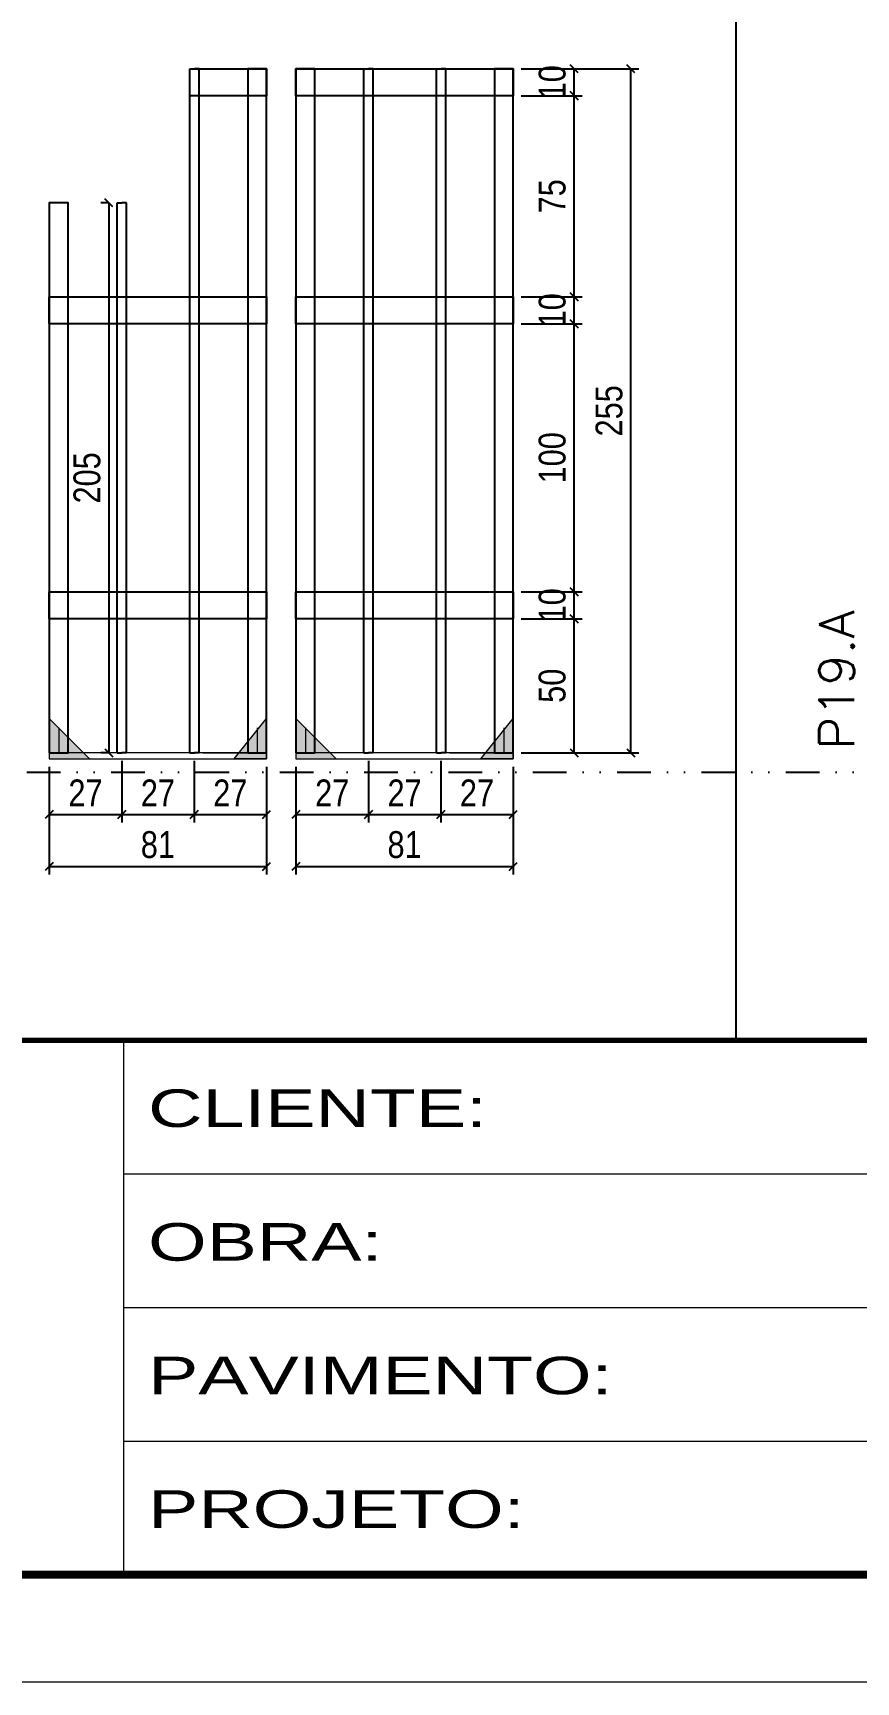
# Model space of a CAD drawing. Extents: x 14400 to 20667, y -21631 to 6985.
# Drawn here: x 16404 to 16711, y 2489 to 3104 of the extents above; entities that cross this region are included whole.
import ezdxf

# ---------------------------------------------------------------- set-up
doc = ezdxf.new("R2010")
doc.units = 0
for name, pattern in [('CONTINUO', [0]), ('DASHED', [0.75, 0.5, -0.25]), ('DIVIDE2', [0.625, 0.25, -0.125, 0, -0.125, 0, -0.125]), ('HIDDEN', [0.375, 0.25, -0.125])]:
    doc.linetypes.add(name, pattern=pattern)
for name, color, linetype in [('COTA', 241, 'Continuous'), ('Nível', 160, 'Continuous'), ('SARR_2.2x10', 60, 'Continuous'), ('SARR_3.5x7', 81, 'Continuous'), ('SARR_7x7', 40, 'Continuous')]:
    doc.layers.add(name, color=color, linetype=linetype)
for name, color, linetype, lineweight in [('Folhas', 255, 'Continuous', 9), ('Madeira', 126, 'Continuous', 18), ('Sarr 2.2x7', 40, 'Continuous', 9), ('SARRAFO DE PRESSAO', 251, 'DASHED', 9), ('Texto Seção', 7, 'Continuous', 15)]:
    doc.layers.add(name, color=color, linetype=linetype, lineweight=lineweight)
doc.styles.add('COTA TECNICA', font='techl___.ttf', dxfattribs={"height": 10})
doc.styles.add('REGUA-120', font='ROMANS.shx', dxfattribs={"height": 15})
doc.styles.add('Tecnologia', font='')
doc.styles.get('Tecnologia').set_extended_font_data('Forgotten Futurist')
doc.dimstyles.new('PAINEL', dxfattribs={"dimtxt": 10, "dimasz": 3, "dimexe": 3, "dimexo": 3, "dimgap": 3, "dimtad": 1, "dimdec": 1, "dimzin": 12, "dimdsep": 46, "dimtxsty": 'COTA TECNICA', "dimblk1": 'OBLIQUE', "dimblk2": 'OBLIQUE', "dimsah": 1, "dimcen": 0.9, "dimclrd": 4, "dimclre": 4, "dimclrt": 240, "dimadec": 1, "dimazin": 3, "dimtfac": 1, "dimtdec": 1, "dimtmove": 0, "dimatfit": 3, "dimfxl": 1, "dimtolj": 1, "dimtzin": 12, "dimarcsym": 0})

# ---------------------------------------------------------------- blocks, each defined once
blk = doc.blocks.new('9999999999')
at = {"color": 30, "linetype": 'CONTINUO'}
for p, q in [((98564.56, 34230.21), (98564.56, 34429.45)), ((98564.56, 34379.64), (99583.98, 34379.64)), ((98564.56, 34329.83), (99487.98, 34329.83)), ((98564.56, 34280.02), (99487.98, 34280.02))]:
    blk.add_line(p, q, dxfattribs=at)
at = {"color": 30, "linetype": 'CONTINUO', "const_width": 2}
blk.add_lwpolyline([(99583.98, 34230.21), (99583.98, 34414.45, 0.414214), (99568.98, 34429.45), (98228.98, 34429.45, 0.414214), (98213.98, 34414.45), (98213.98, 34245.21, 0.414214), (98228.98, 34230.21), (99583.98, 34230.21)], format="xyb", dxfattribs=at)
at = {"layer": 'Folhas'}
blk.add_lwpolyline([(98138.98, 34190.21), (99623.98, 34190.21), (99623.98, 35240.21), (98138.98, 35240.21)], close=True, dxfattribs=at)
at = {"layer": 'Folhas', "color": 30, "const_width": 3}
blk.add_lwpolyline([(98213.98, 34230.21), (99583.98, 34230.21), (99583.98, 35200.21), (98213.98, 35200.21)], close=True, dxfattribs=at)
at = {"layer": 'Folhas', "color": 7, "style": 'Tecnologia', "width": 1.5}
for s, p in [('CLIENTE:', (98573.65, 34397.17)), ('OBRA:', (98573.65, 34347.31)), ('PAVIMENTO:', (98573.65, 34297.5)), ('PROJETO:', (98573.65, 34247.69))]:
    blk.add_text(s, height=14, dxfattribs=at).set_placement(p)
blk = doc.blocks.new('_Oblique')
at = {"color": 0, "linetype": 'ByBlock', "lineweight": -2}
blk.add_line((-0.5, -0.5), (0.5, 0.5), dxfattribs=at)
blk = doc.blocks.new('*D1050')
at = {"layer": 'COTA', "color": 4, "lineweight": -2, "transparency": 16777216}
for p, q in [((16501.79, 2830.29), (16501.79, 2809.46)), ((16528.79, 2832.49), (16528.79, 2809.46)), ((16501.79, 2812.46), (16528.79, 2812.46))]:
    blk.add_line(p, q, dxfattribs=at)
at = {"layer": 'Defpoints', "color": 0, "transparency": 16777216}
for p in [(16528.79, 2835.49), (16501.79, 2833.29), (16528.79, 2812.46)]:
    blk.add_point(p, dxfattribs=at)
at = {"layer": 'COTA', "color": 4, "lineweight": -2, "transparency": 16777216, "xscale": 3, "yscale": 3, "zscale": 3, "rotation": 180}
blk.add_blockref('_Oblique', (16501.79, 2812.46), dxfattribs=at)
at = {"layer": 'COTA', "color": 4, "lineweight": -2, "transparency": 16777216, "xscale": 3, "yscale": 3, "zscale": 3}
blk.add_blockref('_Oblique', (16528.79, 2812.46), dxfattribs=at)
at = {"layer": 'COTA', "color": 240, "transparency": 16777216, "insert": (16515.29, 2820.54), "char_height": 10, "attachment_point": 5, "style": 'COTA TECNICA'}
blk.add_mtext('\\A1;27', dxfattribs=at)
blk = doc.blocks.new('*D1051')
at = {"layer": 'COTA', "color": 4, "lineweight": -2, "transparency": 16777216}
for p, q in [((16528.79, 2832.49), (16528.79, 2809.46)), ((16555.79, 2832.49), (16555.79, 2809.46)), ((16528.79, 2812.46), (16555.79, 2812.46))]:
    blk.add_line(p, q, dxfattribs=at)
at = {"layer": 'Defpoints', "color": 0, "transparency": 16777216}
for p in [(16528.79, 2835.49), (16555.79, 2835.49), (16555.79, 2812.46)]:
    blk.add_point(p, dxfattribs=at)
at = {"layer": 'COTA', "color": 4, "lineweight": -2, "transparency": 16777216, "xscale": 3, "yscale": 3, "zscale": 3, "rotation": 180}
blk.add_blockref('_Oblique', (16528.79, 2812.46), dxfattribs=at)
at = {"layer": 'COTA', "color": 4, "lineweight": -2, "transparency": 16777216, "xscale": 3, "yscale": 3, "zscale": 3}
blk.add_blockref('_Oblique', (16555.79, 2812.46), dxfattribs=at)
at = {"layer": 'COTA', "color": 240, "transparency": 16777216, "insert": (16542.29, 2820.54), "char_height": 10, "attachment_point": 5, "style": 'COTA TECNICA'}
blk.add_mtext('\\A1;27', dxfattribs=at)
blk = doc.blocks.new('*D1052')
at = {"layer": 'COTA', "color": 4, "lineweight": -2, "transparency": 16777216}
for p, q in [((16555.79, 2832.49), (16555.79, 2809.46)), ((16582.79, 2830.29), (16582.79, 2809.46)), ((16555.79, 2812.46), (16582.79, 2812.46))]:
    blk.add_line(p, q, dxfattribs=at)
at = {"layer": 'Defpoints', "color": 0, "transparency": 16777216}
for p in [(16555.79, 2835.49), (16582.79, 2833.29), (16582.79, 2812.46)]:
    blk.add_point(p, dxfattribs=at)
at = {"layer": 'COTA', "color": 4, "lineweight": -2, "transparency": 16777216, "xscale": 3, "yscale": 3, "zscale": 3, "rotation": 180}
blk.add_blockref('_Oblique', (16555.79, 2812.46), dxfattribs=at)
at = {"layer": 'COTA', "color": 4, "lineweight": -2, "transparency": 16777216, "xscale": 3, "yscale": 3, "zscale": 3}
blk.add_blockref('_Oblique', (16582.79, 2812.46), dxfattribs=at)
at = {"layer": 'COTA', "color": 240, "transparency": 16777216, "insert": (16569.29, 2820.54), "char_height": 10, "attachment_point": 5, "style": 'COTA TECNICA'}
blk.add_mtext('\\A1;27', dxfattribs=at)
blk = doc.blocks.new('*D1053')
at = {"layer": 'COTA', "color": 4, "lineweight": -2, "transparency": 16777216}
for p, q in [((16501.79, 2830.29), (16501.79, 2790.11)), ((16582.79, 2830.28), (16582.79, 2790.11)), ((16501.79, 2793.11), (16582.79, 2793.11))]:
    blk.add_line(p, q, dxfattribs=at)
at = {"layer": 'Defpoints', "color": 0, "transparency": 16777216}
for p in [(16501.79, 2833.29), (16582.79, 2833.28), (16582.79, 2793.11)]:
    blk.add_point(p, dxfattribs=at)
at = {"layer": 'COTA', "color": 4, "lineweight": -2, "transparency": 16777216, "xscale": 3, "yscale": 3, "zscale": 3, "rotation": 180}
blk.add_blockref('_Oblique', (16501.79, 2793.11), dxfattribs=at)
at = {"layer": 'COTA', "color": 4, "lineweight": -2, "transparency": 16777216, "xscale": 3, "yscale": 3, "zscale": 3}
blk.add_blockref('_Oblique', (16582.79, 2793.11), dxfattribs=at)
at = {"layer": 'COTA', "color": 240, "transparency": 16777216, "insert": (16542.29, 2801.2), "char_height": 10, "attachment_point": 5, "style": 'COTA TECNICA'}
blk.add_mtext('\\A1;81', dxfattribs=at)
blk = doc.blocks.new('*D1040')
at = {"layer": 'COTA', "color": 4, "lineweight": -2, "transparency": 16777216}
for p, q in [((16585.79, 2885.49), (16608.49, 2885.49)), ((16605.49, 2835.49), (16605.49, 2885.49)), ((16585.79, 2835.49), (16608.49, 2835.49))]:
    blk.add_line(p, q, dxfattribs=at)
at = {"layer": 'Defpoints', "color": 0, "transparency": 16777216}
for p in [(16582.79, 2885.49), (16605.49, 2885.49), (16582.79, 2835.49)]:
    blk.add_point(p, dxfattribs=at)
at = {"layer": 'COTA', "color": 4, "lineweight": -2, "transparency": 16777216, "xscale": 3, "yscale": 3, "zscale": 3}
for p, rotation in [((16605.49, 2885.49), 90), ((16605.49, 2835.49), 270)]:
    blk.add_blockref('_Oblique', p, dxfattribs=dict(at, rotation=rotation))
at = {"layer": 'COTA', "color": 240, "transparency": 16777216, "insert": (16597.38, 2860.49), "char_height": 10, "attachment_point": 5, "rotation": 90, "style": 'COTA TECNICA'}
blk.add_mtext('\\A1;50', dxfattribs=at)
blk = doc.blocks.new('*D1041')
at = {"layer": 'COTA', "color": 4, "lineweight": -2, "transparency": 16777216}
for p, q in [((16585.79, 2895.49), (16608.49, 2895.49)), ((16605.49, 2885.49), (16605.49, 2895.49)), ((16585.79, 2885.49), (16608.49, 2885.49))]:
    blk.add_line(p, q, dxfattribs=at)
at = {"layer": 'Defpoints', "color": 0, "transparency": 16777216}
for p in [(16582.79, 2895.49), (16605.49, 2895.49), (16582.79, 2885.49)]:
    blk.add_point(p, dxfattribs=at)
at = {"layer": 'COTA', "color": 4, "lineweight": -2, "transparency": 16777216, "xscale": 3, "yscale": 3, "zscale": 3}
for p, rotation in [((16605.49, 2895.49), 90), ((16605.49, 2885.49), 270)]:
    blk.add_blockref('_Oblique', p, dxfattribs=dict(at, rotation=rotation))
at = {"layer": 'COTA', "color": 240, "transparency": 16777216, "insert": (16597.39, 2890.49), "char_height": 10, "attachment_point": 5, "rotation": 90, "style": 'COTA TECNICA'}
blk.add_mtext('\\A1;10', dxfattribs=at)
blk = doc.blocks.new('*D1042')
at = {"layer": 'COTA', "color": 4, "lineweight": -2, "transparency": 16777216}
for p, q in [((16585.79, 2995.49), (16608.49, 2995.49)), ((16605.49, 2895.49), (16605.49, 2995.49)), ((16585.79, 2895.49), (16608.49, 2895.49))]:
    blk.add_line(p, q, dxfattribs=at)
at = {"layer": 'Defpoints', "color": 0, "transparency": 16777216}
for p in [(16582.79, 2995.49), (16605.49, 2995.49), (16582.79, 2895.49)]:
    blk.add_point(p, dxfattribs=at)
at = {"layer": 'COTA', "color": 4, "lineweight": -2, "transparency": 16777216, "xscale": 3, "yscale": 3, "zscale": 3}
for p, rotation in [((16605.49, 2995.49), 90), ((16605.49, 2895.49), 270)]:
    blk.add_blockref('_Oblique', p, dxfattribs=dict(at, rotation=rotation))
at = {"layer": 'COTA', "color": 240, "transparency": 16777216, "insert": (16597.39, 2945.49), "char_height": 10, "attachment_point": 5, "rotation": 90, "style": 'COTA TECNICA'}
blk.add_mtext('\\A1;100', dxfattribs=at)
blk = doc.blocks.new('*D1043')
at = {"layer": 'COTA', "color": 4, "lineweight": -2, "transparency": 16777216}
for p, q in [((16585.79, 3005.49), (16608.49, 3005.49)), ((16605.49, 2995.49), (16605.49, 3005.49)), ((16585.79, 2995.49), (16608.49, 2995.49))]:
    blk.add_line(p, q, dxfattribs=at)
at = {"layer": 'Defpoints', "color": 0, "transparency": 16777216}
for p in [(16582.79, 3005.49), (16605.49, 3005.49), (16582.79, 2995.49)]:
    blk.add_point(p, dxfattribs=at)
at = {"layer": 'COTA', "color": 4, "lineweight": -2, "transparency": 16777216, "xscale": 3, "yscale": 3, "zscale": 3}
for p, rotation in [((16605.49, 3005.49), 90), ((16605.49, 2995.49), 270)]:
    blk.add_blockref('_Oblique', p, dxfattribs=dict(at, rotation=rotation))
at = {"layer": 'COTA', "color": 240, "transparency": 16777216, "insert": (16597.39, 3000.49), "char_height": 10, "attachment_point": 5, "rotation": 90, "style": 'COTA TECNICA'}
blk.add_mtext('\\A1;10', dxfattribs=at)
blk = doc.blocks.new('*D1044')
at = {"layer": 'COTA', "color": 4, "lineweight": -2, "transparency": 16777216}
for p, q in [((16409.79, 2830.29), (16409.79, 2809.46)), ((16436.79, 2832.49), (16436.79, 2809.46)), ((16409.79, 2812.46), (16436.79, 2812.46))]:
    blk.add_line(p, q, dxfattribs=at)
at = {"layer": 'Defpoints', "color": 0, "transparency": 16777216}
for p in [(16436.79, 2835.49), (16409.79, 2833.29), (16436.79, 2812.46)]:
    blk.add_point(p, dxfattribs=at)
at = {"layer": 'COTA', "color": 4, "lineweight": -2, "transparency": 16777216, "xscale": 3, "yscale": 3, "zscale": 3, "rotation": 180}
blk.add_blockref('_Oblique', (16409.79, 2812.46), dxfattribs=at)
at = {"layer": 'COTA', "color": 4, "lineweight": -2, "transparency": 16777216, "xscale": 3, "yscale": 3, "zscale": 3}
blk.add_blockref('_Oblique', (16436.79, 2812.46), dxfattribs=at)
at = {"layer": 'COTA', "color": 240, "transparency": 16777216, "insert": (16423.29, 2820.54), "char_height": 10, "attachment_point": 5, "style": 'COTA TECNICA'}
blk.add_mtext('\\A1;27', dxfattribs=at)
blk = doc.blocks.new('*D1045')
at = {"layer": 'COTA', "color": 4, "lineweight": -2, "transparency": 16777216}
for p, q in [((16436.79, 2832.49), (16436.79, 2809.46)), ((16463.79, 2832.49), (16463.79, 2809.46)), ((16436.79, 2812.46), (16463.79, 2812.46))]:
    blk.add_line(p, q, dxfattribs=at)
at = {"layer": 'Defpoints', "color": 0, "transparency": 16777216}
for p in [(16436.79, 2835.49), (16463.79, 2835.49), (16463.79, 2812.46)]:
    blk.add_point(p, dxfattribs=at)
at = {"layer": 'COTA', "color": 4, "lineweight": -2, "transparency": 16777216, "xscale": 3, "yscale": 3, "zscale": 3, "rotation": 180}
blk.add_blockref('_Oblique', (16436.79, 2812.46), dxfattribs=at)
at = {"layer": 'COTA', "color": 4, "lineweight": -2, "transparency": 16777216, "xscale": 3, "yscale": 3, "zscale": 3}
blk.add_blockref('_Oblique', (16463.79, 2812.46), dxfattribs=at)
at = {"layer": 'COTA', "color": 240, "transparency": 16777216, "insert": (16450.29, 2820.54), "char_height": 10, "attachment_point": 5, "style": 'COTA TECNICA'}
blk.add_mtext('\\A1;27', dxfattribs=at)
blk = doc.blocks.new('*D1046')
at = {"layer": 'COTA', "color": 4, "lineweight": -2, "transparency": 16777216}
for p, q in [((16463.79, 2832.49), (16463.79, 2809.46)), ((16490.79, 2830.29), (16490.79, 2809.46)), ((16463.79, 2812.46), (16490.79, 2812.46))]:
    blk.add_line(p, q, dxfattribs=at)
at = {"layer": 'Defpoints', "color": 0, "transparency": 16777216}
for p in [(16463.79, 2835.49), (16490.79, 2833.29), (16490.79, 2812.46)]:
    blk.add_point(p, dxfattribs=at)
at = {"layer": 'COTA', "color": 4, "lineweight": -2, "transparency": 16777216, "xscale": 3, "yscale": 3, "zscale": 3, "rotation": 180}
blk.add_blockref('_Oblique', (16463.79, 2812.46), dxfattribs=at)
at = {"layer": 'COTA', "color": 4, "lineweight": -2, "transparency": 16777216, "xscale": 3, "yscale": 3, "zscale": 3}
blk.add_blockref('_Oblique', (16490.79, 2812.46), dxfattribs=at)
at = {"layer": 'COTA', "color": 240, "transparency": 16777216, "insert": (16477.29, 2820.54), "char_height": 10, "attachment_point": 5, "style": 'COTA TECNICA'}
blk.add_mtext('\\A1;27', dxfattribs=at)
blk = doc.blocks.new('*D1047')
at = {"layer": 'COTA', "color": 4, "lineweight": -2, "transparency": 16777216}
for p, q in [((16409.79, 2830.29), (16409.79, 2790.11)), ((16490.79, 2830.28), (16490.79, 2790.11)), ((16409.79, 2793.11), (16490.79, 2793.11))]:
    blk.add_line(p, q, dxfattribs=at)
at = {"layer": 'Defpoints', "color": 0, "transparency": 16777216}
for p in [(16409.79, 2833.29), (16490.79, 2833.28), (16490.79, 2793.11)]:
    blk.add_point(p, dxfattribs=at)
at = {"layer": 'COTA', "color": 4, "lineweight": -2, "transparency": 16777216, "xscale": 3, "yscale": 3, "zscale": 3, "rotation": 180}
blk.add_blockref('_Oblique', (16409.79, 2793.11), dxfattribs=at)
at = {"layer": 'COTA', "color": 4, "lineweight": -2, "transparency": 16777216, "xscale": 3, "yscale": 3, "zscale": 3}
blk.add_blockref('_Oblique', (16490.79, 2793.11), dxfattribs=at)
at = {"layer": 'COTA', "color": 240, "transparency": 16777216, "insert": (16450.29, 2801.2), "char_height": 10, "attachment_point": 5, "style": 'COTA TECNICA'}
blk.add_mtext('\\A1;81', dxfattribs=at)
blk = doc.blocks.new('*D1048')
at = {"layer": 'COTA', "color": 4, "lineweight": -2, "transparency": 16777216}
for p, q in [((16585.79, 3090.52), (16629.71, 3090.52)), ((16626.71, 2835.49), (16626.71, 3090.52)), ((16585.79, 2835.49), (16629.71, 2835.49))]:
    blk.add_line(p, q, dxfattribs=at)
at = {"layer": 'Defpoints', "color": 0, "transparency": 16777216}
for p in [(16582.79, 3090.52), (16626.71, 3090.52), (16582.79, 2835.49)]:
    blk.add_point(p, dxfattribs=at)
at = {"layer": 'COTA', "color": 4, "lineweight": -2, "transparency": 16777216, "xscale": 3, "yscale": 3, "zscale": 3}
for p, rotation in [((16626.71, 3090.52), 90), ((16626.71, 2835.49), 270)]:
    blk.add_blockref('_Oblique', p, dxfattribs=dict(at, rotation=rotation))
at = {"layer": 'COTA', "color": 240, "transparency": 16777216, "insert": (16618.6, 2963), "char_height": 10, "attachment_point": 5, "rotation": 90, "style": 'COTA TECNICA'}
blk.add_mtext('\\A1;255', dxfattribs=at)
blk = doc.blocks.new('*D1049')
at = {"layer": 'COTA', "color": 4, "lineweight": -2, "transparency": 16777216}
for p, q in [((16585.79, 3090.52), (16608.49, 3090.52)), ((16605.49, 3080.52), (16605.49, 3090.52)), ((16585.79, 3080.52), (16608.49, 3080.52))]:
    blk.add_line(p, q, dxfattribs=at)
at = {"layer": 'Defpoints', "color": 0, "transparency": 16777216}
for p in [(16582.79, 3090.52), (16605.49, 3090.52), (16582.79, 3080.52)]:
    blk.add_point(p, dxfattribs=at)
at = {"layer": 'COTA', "color": 4, "lineweight": -2, "transparency": 16777216, "xscale": 3, "yscale": 3, "zscale": 3}
for p, rotation in [((16605.49, 3090.52), 90), ((16605.49, 3080.52), 270)]:
    blk.add_blockref('_Oblique', p, dxfattribs=dict(at, rotation=rotation))
at = {"layer": 'COTA', "color": 240, "transparency": 16777216, "insert": (16597.39, 3085.52), "char_height": 10, "attachment_point": 5, "rotation": 90, "style": 'COTA TECNICA'}
blk.add_mtext('\\A1;10', dxfattribs=at)
blk = doc.blocks.new('*D1055')
at = {"layer": 'COTA', "color": 4, "lineweight": -2, "transparency": 16777216}
for p, q in [((16585.79, 3080.52), (16608.49, 3080.52)), ((16605.49, 3005.49), (16605.49, 3080.52)), ((16585.79, 3005.49), (16608.49, 3005.49))]:
    blk.add_line(p, q, dxfattribs=at)
at = {"layer": 'Defpoints', "color": 0, "transparency": 16777216}
for p in [(16582.79, 3080.52), (16605.49, 3080.52), (16582.79, 3005.49)]:
    blk.add_point(p, dxfattribs=at)
at = {"layer": 'COTA', "color": 4, "lineweight": -2, "transparency": 16777216, "xscale": 3, "yscale": 3, "zscale": 3}
for p, rotation in [((16605.49, 3080.52), 90), ((16605.49, 3005.49), 270)]:
    blk.add_blockref('_Oblique', p, dxfattribs=dict(at, rotation=rotation))
at = {"layer": 'COTA', "color": 240, "transparency": 16777216, "insert": (16597.38, 3043), "char_height": 10, "attachment_point": 5, "rotation": 90, "style": 'COTA TECNICA'}
blk.add_mtext('\\A1;75', dxfattribs=at)
blk = doc.blocks.new('*D1054')
at = {"layer": 'COTA', "color": 4, "lineweight": -2, "transparency": 16777216}
for p, q in [((16432.04, 3040.52), (16428.98, 3040.52)), ((16431.98, 3040.52), (16431.98, 2835.49)), ((16432.04, 2835.49), (16428.98, 2835.49))]:
    blk.add_line(p, q, dxfattribs=at)
at = {"layer": 'Defpoints', "color": 0, "transparency": 16777216}
for p in [(16435.04, 3040.52), (16431.98, 2835.49), (16435.04, 2835.49)]:
    blk.add_point(p, dxfattribs=at)
at = {"layer": 'COTA', "color": 4, "lineweight": -2, "transparency": 16777216, "xscale": 3, "yscale": 3, "zscale": 3}
for p, rotation in [((16431.98, 3040.52), 90), ((16431.98, 2835.49), 270)]:
    blk.add_blockref('_Oblique', p, dxfattribs=dict(at, rotation=rotation))
at = {"layer": 'COTA', "color": 240, "transparency": 16777216, "insert": (16423.87, 2938), "char_height": 10, "attachment_point": 5, "rotation": 90, "style": 'COTA TECNICA'}
blk.add_mtext('\\A1;205', dxfattribs=at)

msp = doc.modelspace()

# ---------------------------------------------------------------- hatches: boundary and pattern name
at = {"layer": 'Madeira'}
h = msp.add_hatch(color=252, dxfattribs=at)
h.dxf.hatch_style = 2
h.paths.add_polyline_path([(16409.79, 2848.29), (16409.79, 2833.29), (16424.79, 2833.29)])
h = msp.add_hatch(color=252, dxfattribs=at)
h.dxf.hatch_style = 2
h.paths.add_polyline_path([(16490.79, 2848.29), (16490.79, 2833.29), (16478.79, 2833.29)])
h = msp.add_hatch(color=252, dxfattribs=at)
h.dxf.hatch_style = 2
h.paths.add_polyline_path([(16501.79, 2848.29), (16501.79, 2833.29), (16516.79, 2833.29)])
h = msp.add_hatch(color=252, dxfattribs=at)
h.dxf.hatch_style = 2
h.paths.add_polyline_path([(16582.79, 2848.29), (16582.79, 2833.29), (16570.79, 2833.29)])

# ---------------------------------------------------------------- linework, layer by layer
at = {"layer": 'COTA'}
msp.add_line((16665.81, 3499), (16665.81, 2728.25), dxfattribs=at)
at = {"layer": 'Madeira', "color": 250, "linetype": 'HIDDEN'}
for p, q in [((16413.29, 2844.79), (16413.29, 2835.49)), ((16487.29, 2844.79), (16487.29, 2835.49)), ((16505.29, 2844.79), (16505.29, 2835.49)), ((16579.29, 2844.79), (16579.29, 2835.49)), ((16419.63, 2835.49), (16409.79, 2835.49)), ((16419.63, 2835.49), (16409.79, 2835.49)), ((16480.96, 2835.49), (16490.79, 2835.49)), ((16480.96, 2835.49), (16490.79, 2835.49)), ((16511.63, 2835.49), (16501.79, 2835.49)), ((16511.63, 2835.49), (16501.79, 2835.49)), ((16572.96, 2835.49), (16582.79, 2835.49)), ((16572.96, 2835.49), (16582.79, 2835.49))]:
    msp.add_line(p, q, dxfattribs=at)
at = {"layer": 'Madeira', "color": 1, "linetype": 'HIDDEN'}
for p, q in [((16413.29, 2844.79), (16413.29, 2835.49)), ((16416.79, 2841.28), (16416.79, 2835.49)), ((16487.29, 2844.79), (16487.29, 2835.49)), ((16505.29, 2844.79), (16505.29, 2835.49)), ((16508.79, 2841.28), (16508.79, 2835.49)), ((16579.29, 2844.79), (16579.29, 2835.49)), ((16425.59, 2835.49), (16409.79, 2835.49)), ((16466.99, 2835.49), (16490.79, 2835.49)), ((16517.59, 2835.49), (16501.79, 2835.49)), ((16558.99, 2835.49), (16582.79, 2835.49))]:
    msp.add_line(p, q, dxfattribs=at)
at = {"layer": 'Madeira', "color": 250}
for p, q in [((16409.79, 2835.49), (16409.79, 2833.29)), ((16409.79, 2835.49), (16409.79, 2833.29)), ((16409.79, 2835.49), (16409.79, 2833.29)), ((16501.79, 2835.49), (16501.79, 2833.29)), ((16501.79, 2835.49), (16501.79, 2833.29)), ((16501.79, 2835.49), (16501.79, 2833.29))]:
    msp.add_line(p, q, dxfattribs=at)
at = {"layer": 'Madeira', "color": 0}
for points in [[(16409.79, 2848.29), (16409.79, 2833.29), (16424.79, 2833.29), (16409.79, 2848.29)], [(16490.79, 2848.29), (16490.79, 2833.29), (16478.79, 2833.29), (16490.79, 2848.29)], [(16501.79, 2848.29), (16501.79, 2833.29), (16516.79, 2833.29), (16501.79, 2848.29)], [(16582.79, 2848.29), (16582.79, 2833.29), (16570.79, 2833.29), (16582.79, 2848.29)]]:
    msp.add_lwpolyline(points, dxfattribs=at)
at = {"layer": 'Nível', "color": 4, "linetype": 'DIVIDE2', "ltscale": 50}
msp.add_line((16086.97, 2828.29), (17456.97, 2828.29), dxfattribs=at)
at = {"layer": 'Sarr 2.2x7'}
for p, q in [((16409.79, 2835.49), (16409.79, 2833.29)), ((16490.79, 2833.29), (16490.79, 2835.49)), ((16501.79, 2835.49), (16501.79, 2833.29)), ((16582.79, 2833.29), (16582.79, 2835.49))]:
    msp.add_line(p, q, dxfattribs=at)
for points in [[(16490.79, 2835.49), (16409.79, 2835.49), (16409.79, 2833.29), (16490.79, 2833.29)], [(16582.79, 2835.49), (16501.79, 2835.49), (16501.79, 2833.29), (16582.79, 2833.29)]]:
    msp.add_lwpolyline(points, close=True, dxfattribs=at)
at = {"layer": 'SARR_2.2x10'}
for points in [[(16462.17, 3090.52), (16490.79, 3090.52), (16490.79, 3080.52), (16462.17, 3080.52)], [(16501.79, 3090.52), (16582.79, 3090.52), (16582.79, 3080.52), (16501.79, 3080.52)], [(16409.79, 3005.49), (16490.79, 3005.49), (16490.79, 2995.49), (16409.79, 2995.49)], [(16501.79, 3005.49), (16582.79, 3005.49), (16582.79, 2995.49), (16501.79, 2995.49)], [(16409.79, 2895.49), (16490.79, 2895.49), (16490.79, 2885.49), (16409.79, 2885.49)], [(16501.79, 2895.49), (16582.79, 2895.49), (16582.79, 2885.49), (16501.79, 2885.49)]]:
    msp.add_lwpolyline(points, close=True, dxfattribs=at)
at = {"layer": 'SARR_3.5x7'}
for p, q in [((16462.17, 2835.49), (16462.17, 3090.52)), ((16462.17, 3090.52), (16463.92, 3090.52)), ((16465.67, 3090.52), (16463.92, 3090.52)), ((16465.67, 2835.49), (16465.67, 3090.52)), ((16527.04, 2835.49), (16527.04, 3090.52)), ((16527.04, 3090.52), (16528.79, 3090.52)), ((16530.54, 3090.52), (16528.79, 3090.52)), ((16530.54, 2835.49), (16530.54, 3090.52)), ((16554.17, 2835.49), (16554.17, 3090.52)), ((16554.17, 3090.52), (16555.92, 3090.52)), ((16557.67, 3090.52), (16555.92, 3090.52)), ((16557.67, 2835.49), (16557.67, 3090.52)), ((16435.04, 2835.49), (16435.04, 3040.52)), ((16435.04, 3040.52), (16436.79, 3040.52)), ((16438.54, 3040.52), (16436.79, 3040.52)), ((16438.54, 2835.49), (16438.54, 3040.52)), ((16435.04, 2835.49), (16436.79, 2835.49)), ((16438.54, 2835.49), (16436.79, 2835.49)), ((16462.17, 2835.49), (16463.92, 2835.49)), ((16465.67, 2835.49), (16463.92, 2835.49)), ((16527.04, 2835.49), (16528.79, 2835.49)), ((16530.54, 2835.49), (16528.79, 2835.49)), ((16554.17, 2835.49), (16555.92, 2835.49)), ((16557.67, 2835.49), (16555.92, 2835.49))]:
    msp.add_line(p, q, dxfattribs=at)
at = {"layer": 'SARR_7x7'}
for points in [[(16483.79, 2835.49), (16490.79, 2835.49), (16490.79, 3090.52), (16483.79, 3090.52)], [(16501.79, 2835.49), (16508.79, 2835.49), (16508.79, 3090.52), (16501.79, 3090.52)], [(16575.79, 2835.49), (16582.79, 2835.49), (16582.79, 3090.52), (16575.79, 3090.52)], [(16409.79, 2835.49), (16416.79, 2835.49), (16416.79, 3040.52), (16409.79, 3040.52)]]:
    msp.add_lwpolyline(points, close=True, dxfattribs=at)

# ---------------------------------------------------------------- block references
at = {"layer": 'SARRAFO DE PRESSAO', "color": 6, "linetype": 'ByBlock'}
msp.add_blockref('9999999999', (-82127.01, -31701.2), dxfattribs=at)

# ---------------------------------------------------------------- texts
at = {"layer": 'Texto Seção', "style": 'REGUA-120', "width": 1.05}
msp.add_text('P19.A', height=13, rotation=90, dxfattribs=at).set_placement((16709.97, 2836.58))

# ---------------------------------------------------------------- dimensions: what is measured, and where the dimension line sits
at = {"layer": 'COTA'}
for base, p1, p2, picture, middle in [((16605.49, 3090.52), (16582.79, 3080.52), (16582.79, 3090.52), '*D1049', (16605.49, 3085.52)), ((16605.49, 3005.49), (16582.79, 2995.49), (16582.79, 3005.49), '*D1043', (16605.49, 3000.49)), ((16605.49, 2895.49), (16582.79, 2885.49), (16582.79, 2895.49), '*D1041', (16605.49, 2890.49))]:
    dim = msp.add_linear_dim(base=base, p1=p1, p2=p2, angle=90, dimstyle='PAINEL', override={"dimtmove": 1}, dxfattribs=at)
    dim.commit()
    dim.dimension.update_dxf_attribs({"geometry": picture, "text_midpoint": middle, "dimtype": 160})
for base, p1, p2, picture, middle in [((16626.71, 3090.52), (16582.79, 2835.49), (16582.79, 3090.52), '*D1048', (16618.6, 2963)), ((16605.49, 2995.49), (16582.79, 2895.49), (16582.79, 2995.49), '*D1042', (16597.39, 2945.49)), ((16605.49, 2885.49), (16582.79, 2835.49), (16582.79, 2885.49), '*D1040', (16597.38, 2860.49))]:
    dim = msp.add_linear_dim(base=base, p1=p1, p2=p2, angle=90, dimstyle='PAINEL', override={"dimtmove": 1}, dxfattribs=at)
    dim.commit()
    dim.dimension.update_dxf_attribs({"geometry": picture, "text_midpoint": middle})
for base, p1, p2, picture, middle in [((16605.49, 3080.52), (16582.79, 3005.49), (16582.79, 3080.52), '*D1055', (16597.38, 3043)), ((16431.98, 2835.49), (16435.04, 3040.52), (16435.04, 2835.49), '*D1054', (16423.87, 2938))]:
    dim = msp.add_linear_dim(base=base, p1=p1, p2=p2, angle=90, dimstyle='PAINEL', dxfattribs=at)
    dim.commit()
    dim.dimension.update_dxf_attribs({"geometry": picture, "text_midpoint": middle})
for base, p1, p2, picture, middle in [((16436.79, 2812.46), (16409.79, 2833.29), (16436.79, 2835.49), '*D1044', (16423.29, 2820.54)), ((16463.79, 2812.46), (16436.79, 2835.49), (16463.79, 2835.49), '*D1045', (16450.29, 2820.54)), ((16490.79, 2812.46), (16463.79, 2835.49), (16490.79, 2833.29), '*D1046', (16477.29, 2820.54)), ((16528.79, 2812.46), (16501.79, 2833.29), (16528.79, 2835.49), '*D1050', (16515.29, 2820.54)), ((16555.79, 2812.46), (16528.79, 2835.49), (16555.79, 2835.49), '*D1051', (16542.29, 2820.54)), ((16582.79, 2812.46), (16555.79, 2835.49), (16582.79, 2833.29), '*D1052', (16569.29, 2820.54)), ((16490.79, 2793.11), (16409.79, 2833.29), (16490.79, 2833.28), '*D1047', (16450.29, 2801.2)), ((16582.79, 2793.11), (16501.79, 2833.29), (16582.79, 2833.28), '*D1053', (16542.29, 2801.2))]:
    dim = msp.add_linear_dim(base=base, p1=p1, p2=p2, dimstyle='PAINEL', override={"dimtmove": 1}, dxfattribs=at)
    dim.commit()
    dim.dimension.update_dxf_attribs({"geometry": picture, "text_midpoint": middle})

doc.saveas('drawing.dxf')
